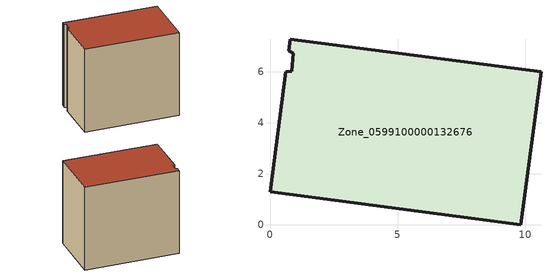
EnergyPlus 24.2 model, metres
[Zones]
Zone_0599100000132676
 floor ground (C_G): 0,1.28 0.62,5.99 0.85,6 0.91,6.72 0.73,6.81 0.79,7.26 10.62,5.99 9.83,0 z0
 wall outside (C_F): 0.79,7.26 0.73,6.81 0.91,6.72 0.85,6 0.62,5.99 0,1.28 9.83,0 10.62,5.99 0.79,7.26 z0:9.13
 roof outside (C_R): 0.62,5.99 0,1.28 9.83,0 10.62,5.99 0.79,7.26 0.73,6.81 0.91,6.72 0.85,6 z9.13
[BUILDING]
Pand.0599100000132676: North Axis=0; Terrain=City; Loads Convergence Tolerance Value=0.04; Temperature Convergence Tolerance Value=0.4; Solar Distribution=FullExterior; Maximum Number of Warmup Days=25; Minimum Number of Warmup Days=1
[Site:Location]
Rotterdam.The.Hague.AP_ZH_NLD Design_Conditions: Latitude=51.96; Longitude=4.45; Time Zone=1; Elevation=-4.5
[SITE:GROUNDTEMPERATURE:BUILDINGSURFACE]
18, 18, 18, 18, 18, 18, 18, 18, 18, 18, 18, 18
[MATERIAL] Thermal Absorptance=0.9; Solar Absorptance=0.7; Visible Absorptance=0.7
Name | Roughness | Thickness | Conductivity | Density | Specific Heat
G.TI.1946-1964 | MediumSmooth | 0.15 | 1 | 540 | 1210
F.TI.1946-1964 | Rough | 0.3 | 0.857143 | 1920 | 840
R.TI.1946-1964 | MediumRough | 0.2 | 0.277778 | 1500 | 1000
[CONSTRUCTION]
C_G: G.TI.1946-1964
C_F: F.TI.1946-1964
C_R: R.TI.1946-1964
[ZONE]
Zone_0599100000132676: Type=1; Multiplier=1; Ceiling Height=Autocalculate; Volume=Autocalculate; Floor Area=autocalculate; Part of Total Floor Area=Yes
[ZONEINFILTRATION:DESIGNFLOWRATE]
Infil_Zone_0599100000132676: Zone or ZoneList or Space or SpaceList=Zone_0599100000132676; Schedule=AlwaysOn; Design Flow Rate Calculation Method=Flow/Area; Flow Rate per Floor Area=0.003; Constant Term Coefficient=1; Temperature Term Coefficient=0; Velocity Term Coefficient=0; Velocity Squared Term Coefficient=0
[HVACTEMPLATE:ZONE:IDEALLOADSAIRSYSTEM]
Zone_0599100000132676: Maximum Heating Supply Air Temperature=50; Minimum Cooling Supply Air Temperature=13; Maximum Heating Supply Air Humidity Ratio=0.0156; Minimum Cooling Supply Air Humidity Ratio=0.0077; Heating Limit=NoLimit; Cooling Limit=NoLimit; Dehumidification Control Type=ConstantSensibleHeatRatio; Cooling Sensible Heat Ratio=0.7; Dehumidification Setpoint=60; Humidification Control Type=None; Humidification Setpoint=30; Outdoor Air Method=None; Outdoor Air Flow Rate per Person=0.00944; Outdoor Air Flow Rate per Zone Floor Area=0; Outdoor Air Flow Rate per Zone=0; Demand Controlled Ventilation Type=None; Outdoor Air Economizer Type=NoEconomizer; Heat Recovery Type=None; Sensible Heat Recovery Effectiveness=0.7; Latent Heat Recovery Effectiveness=0.65
[ZONECONTROL:THERMOSTAT]
ThermostatControl_Zone_0599100000132676: Zone or ZoneList=Zone_0599100000132676; Control Type Schedule=DualSetpointControlType; Control 1=Thermostat_Zone_0599100000132676; Temperature Difference Between Cutout And Setpoint=0
[THERMOSTATSETPOINT:DUALSETPOINT]
Thermostat_Zone_0599100000132676: Heating Setpoint Temperature Schedule=HeatingSetpoint_Zone_0599100000132676; Cooling Setpoint Temperature Schedule=CoolingSetpoint_Zone_0599100000132676
[SCHEDULE:COMPACT]
HeatingSetpoint_Zone_0599100000132676: Through: 12/31, For: AllDays, Until: 24:00, 21
CoolingSetpoint_Zone_0599100000132676: Through: 12/31, For: AllDays, Until: 24:00, 24
DualSetpointControlType: Through: 12/31, For: AllDays, Until: 24:00, 4
AlwaysOn: Through: 12/31, For: AllDays, Until: 24:00, 1
